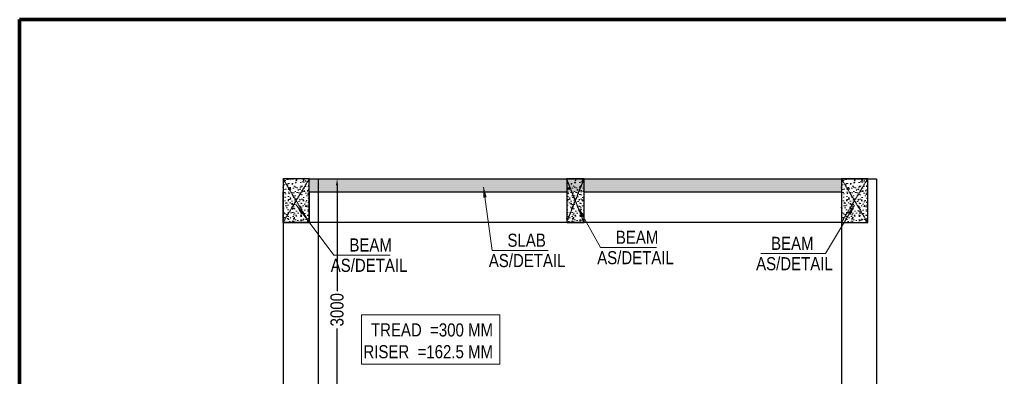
# Model space of a CAD drawing. Header units: inches. Extents: x -82712 to 364260, y -240815 to -94944.
# Drawn here: x 64403 to 75632, y -125443 to -121341 of the extents above; entities that cross this region are included whole.
import ezdxf

# ---------------------------------------------------------------- set-up
doc = ezdxf.new("R2010")
doc.units = ezdxf.units.IN
doc.header["$MEASUREMENT"] = 0
doc.linetypes.add('HIDDEN', pattern=[0.375, 0.25, -0.125])
doc.linetypes.add('{ Leader Line}', pattern=[0])
doc.layers.get('Defpoints').update_dxf_attribs({"color": 8})
for name, color, linetype, lineweight in [('beam', 160, 'Continuous', 25), ('DIM - TANK', 94, '{ Leader Line}', 13), ('GSC_PCC', 11, 'Continuous', 13), ('SLAB', 54, 'Continuous', 25), ('Stairs', 193, 'Continuous', 15), ('text', 7, 'Continuous', 25)]:
    doc.layers.add(name, color=color, linetype=linetype, lineweight=lineweight)
doc.layers.add('COL', color=6, linetype='Continuous')
doc.layers.add('TITLE', color=7, linetype='Continuous')
doc.styles.add('ARIAL NARROW', font='ARIALN.TTF')
doc.dimstyles.new('ISO-10', dxfattribs={"dimtxt": 125, "dimasz": 100, "dimexe": 30, "dimexo": 60, "dimgap": 30, "dimtad": 0, "dimdec": 0, "dimzin": 0, "dimdsep": 46, "dimtxsty": 'ARIAL NARROW', "dimcen": 0.09, "dimadec": 0, "dimazin": 0, "dimtfac": 1, "dimtdec": 0, "dimtofl": 0, "dimtmove": 0, "dimatfit": 3, "dimfxl": 1, "dimtolj": 1, "dimtzin": 0, "dimlwe": 13, "dimarcsym": 0})

# ---------------------------------------------------------------- blocks, each defined once
blk = doc.blocks.new('*D650')
at = {"layer": 'Defpoints', "color": 0, "ltscale": 200, "transparency": 16777216}
for p in [(67987, -123167), (68041, -123167), (67723, -126167)]:
    blk.add_point(p, dxfattribs=at)
at = {"layer": 'DIM - TANK', "color": 0, "lineweight": -2, "ltscale": 200, "transparency": 16777216}
for p, q in [((67997, -123167), (68141, -123167)), ((68041, -123242), (68041, -124453)), ((68041, -126092), (68041, -124880)), ((67733, -126167), (68141, -126167))]:
    blk.add_line(p, q, dxfattribs=at)
at = {"layer": 'DIM - TANK', "color": 0, "ltscale": 200, "transparency": 16777216}
for points in [[(68028, -123242), (68053, -123242), (68041, -123167)], [(68028, -126092), (68053, -126092), (68041, -126167)]]:
    blk.add_solid(points, dxfattribs=at)
at = {"layer": 'DIM - TANK', "color": 0, "ltscale": 200, "transparency": 16777216, "insert": (68041, -124667), "char_height": 150, "attachment_point": 5, "rotation": 90, "style": 'ARIAL NARROW'}
blk.add_mtext('\\A1;3000', dxfattribs=at)

msp = doc.modelspace()

# ---------------------------------------------------------------- hatches: boundary and pattern name
at = {"layer": 'GSC_PCC'}
h = msp.add_hatch(dxfattribs=at)
h.set_pattern_fill('AR-CONC', color=256, scale=15, style=0)
h.set_pattern_definition([(50, (121884.36, -161127.15), (107.58903, -9.41282), [11.25, -123.75]), (355, (121884.36, -161127.15), (-20.8127, 112.82882), [9, -99]), (100.4514, (121893.32, -161127.94), (86.7764, 103.41593), [9.56103, -105.17132]), (46.1842, (121884.36, -161097.15), (160.08616, -24.82785), [16.875, -185.625]), (96.6356, (121897.7, -161099.22), (140.1994, 146.11768), [14.34154, -157.75695]), (351.1842, (121884.36, -161097.15), (140.1993, 146.1178), [13.5, -148.5]), (21, (121899.36, -161104.65), (89.53606, -60.39283), [11.25, -123.75]), (326, (121899.36, -161104.65), (36.4973, 108.7725), [9, -99]), (71.4514, (121906.82, -161109.68), (126.0334, 48.37957), [9.56103, -105.17132]), (37.5, (121884.357, -161127.15), (1.823978, 49.934078), [0, -97.8, 0, -100.5, 0, -99.375]), (7.5, (121884.357, -161127.15), (39.46043, 59.161757), [0, -57.3, 0, -95.55, 0, -37.875]), (327.5, (121850.907, -161127.15), (80.073365, -3.38323), [0, -37.5, 0, -117, 0, -155.25]), (317.5, (121835.91, -161127.15), (87.477925, 15.01575), [0, -48.75, 0, -77.7, 0, -110.25])])
h.paths.add_polyline_path([(67422.8512, -123166.6594), (67722.8512, -123166.6594), (67722.8512, -123666.6594), (67422.8512, -123666.6594)])
h = msp.add_hatch(dxfattribs=at)
h.set_pattern_fill('AR-CONC', color=256, scale=15, style=0)
h.set_pattern_definition([(50, (111984.36, -161127.15), (107.58903, -9.41282), [11.25, -123.75]), (355, (111984.36, -161127.15), (-20.8127, 112.82882), [9, -99]), (100.4514, (111993.32, -161127.94), (86.7764, 103.41593), [9.56103, -105.17132]), (46.1842, (111984.36, -161097.15), (160.08616, -24.82785), [16.875, -185.625]), (96.6356, (111997.7, -161099.22), (140.1994, 146.1177), [14.34154, -157.75695]), (351.1842, (111984.36, -161097.15), (140.1993, 146.1178), [13.5, -148.5]), (21, (111999.36, -161104.65), (89.53606, -60.39283), [11.25, -123.75]), (326, (111999.36, -161104.65), (36.4973, 108.7725), [9, -99]), (71.4514, (112006.82, -161109.68), (126.0334, 48.37957), [9.56103, -105.17132]), (37.5, (111984.357, -161127.15), (1.823978, 49.934078), [0, -97.8, 0, -100.5, 0, -99.375]), (7.5, (111984.357, -161127.15), (39.46043, 59.161757), [0, -57.3, 0, -95.55, 0, -37.875]), (327.5, (111950.907, -161127.15), (80.073365, -3.38323), [0, -37.5, 0, -117, 0, -155.25]), (317.5, (111935.91, -161127.15), (87.477925, 15.01575), [0, -48.75, 0, -77.7, 0, -110.25])])
h.paths.add_polyline_path([(67722.8512, -123166.6594), (67722.8512, -123316.6594), (73822.8512, -123316.6594), (73822.8512, -123166.6594)])
h = msp.add_hatch(dxfattribs=at)
h.set_pattern_fill('AR-CONC', color=256, scale=15, style=0)
h.set_pattern_definition([(50, (125084.36, -161127.15), (107.58903, -9.41282), [11.25, -123.75]), (355, (125084.36, -161127.15), (-20.8127, 112.82882), [9, -99]), (100.4514, (125093.32, -161127.94), (86.7764, 103.41593), [9.56103, -105.17132]), (46.1842, (125084.36, -161097.15), (160.08616, -24.82785), [16.875, -185.625]), (96.6356, (125097.7, -161099.22), (140.1994, 146.11768), [14.34154, -157.75695]), (351.1842, (125084.36, -161097.15), (140.1993, 146.1178), [13.5, -148.5]), (21, (125099.36, -161104.65), (89.53606, -60.39283), [11.25, -123.75]), (326, (125099.36, -161104.65), (36.4973, 108.7725), [9, -99]), (71.4514, (125106.82, -161109.68), (126.0334, 48.37957), [9.56103, -105.17132]), (37.5, (125084.357, -161127.15), (1.823978, 49.934078), [0, -97.8, 0, -100.5, 0, -99.375]), (7.5, (125084.357, -161127.15), (39.46043, 59.161757), [0, -57.3, 0, -95.55, 0, -37.875]), (327.5, (125050.907, -161127.15), (80.073365, -3.38323), [0, -37.5, 0, -117, 0, -155.25]), (317.5, (125035.91, -161127.15), (87.477925, 15.01575), [0, -48.75, 0, -77.7, 0, -110.25])])
h.paths.add_polyline_path([(70672.8512, -123166.6594), (70872.8512, -123166.6594), (70872.8512, -123666.6594), (70672.8512, -123666.6594)])
h = msp.add_hatch(dxfattribs=at)
h.set_pattern_fill('AR-CONC', color=256, scale=15, style=0)
h.set_pattern_definition([(50, (128284.36, -161127.15), (107.58903, -9.41282), [11.25, -123.75]), (355, (128284.36, -161127.15), (-20.8127, 112.82882), [9, -99]), (100.4514, (128293.32, -161127.94), (86.7764, 103.41593), [9.56103, -105.17132]), (46.1842, (128284.36, -161097.15), (160.08616, -24.82785), [16.875, -185.625]), (96.6356, (128297.7, -161099.22), (140.1994, 146.11768), [14.34154, -157.75695]), (351.1842, (128284.36, -161097.15), (140.1993, 146.1178), [13.5, -148.5]), (21, (128299.36, -161104.65), (89.53606, -60.39283), [11.25, -123.75]), (326, (128299.36, -161104.65), (36.4973, 108.7725), [9, -99]), (71.4514, (128306.82, -161109.68), (126.0334, 48.37957), [9.56103, -105.17132]), (37.5, (128284.357, -161127.15), (1.823978, 49.934078), [0, -97.8, 0, -100.5, 0, -99.375]), (7.5, (128284.357, -161127.15), (39.46043, 59.161757), [0, -57.3, 0, -95.55, 0, -37.875]), (327.5, (128250.907, -161127.15), (80.073365, -3.38323), [0, -37.5, 0, -117, 0, -155.25]), (317.5, (128235.91, -161127.15), (87.477925, 15.01575), [0, -48.75, 0, -77.7, 0, -110.25])])
h.paths.add_polyline_path([(73822.8512, -123166.6594), (74122.8512, -123166.6594), (74122.8512, -123666.6594), (73822.8512, -123666.6594)])

# ---------------------------------------------------------------- linework, layer by layer
at = {"layer": 'beam', "linetype": 'HIDDEN', "ltscale": 0.2}
for p, q in [((67422.8512, -123666.6594), (67722.8512, -123166.6594)), ((67722.8512, -123666.6594), (67422.8512, -123166.6594)), ((67422.8512, -123666.6594), (67722.8512, -123166.6594)), ((67722.8512, -123666.6594), (67422.8512, -123166.6594)), ((67722.8512, -123666.6594), (67422.8512, -123166.6594)), ((67422.8512, -123666.6594), (67722.8512, -123166.6594)), ((70672.8512, -123666.6594), (70872.8512, -123166.6594)), ((70872.8512, -123666.6594), (70672.8512, -123166.6594)), ((70672.8512, -123666.6594), (70872.8512, -123166.6594)), ((70872.8512, -123666.6594), (70672.8512, -123166.6594)), ((73822.8512, -123666.6594), (74122.8512, -123166.6594)), ((74122.8512, -123666.6594), (73822.8512, -123166.6594)), ((73822.8512, -123666.6594), (74122.8512, -123166.6594)), ((74122.8512, -123666.6594), (73822.8512, -123166.6594))]:
    msp.add_line(p, q, dxfattribs=at)
at = {"layer": 'beam'}
for points in [[(67422.8512, -123666.6594), (67722.8512, -123666.6594), (67722.8512, -123166.6594), (67422.8512, -123166.6594)], [(70672.8512, -123666.6594), (70872.8512, -123666.6594), (70872.8512, -123166.6594), (70672.8512, -123166.6594)], [(73822.8512, -123666.6594), (74122.8512, -123666.6594), (74122.8512, -123166.6594), (73822.8512, -123166.6594)]]:
    msp.add_lwpolyline(points, close=True, dxfattribs=at)
for points in [[(70672.8512, -123316.6594), (70672.8512, -123666.6594), (70872.8512, -123666.6594), (70872.8512, -123166.6594), (70672.8512, -123166.6594)], [(73822.8512, -123316.6594), (73822.8512, -123666.6594), (74122.8512, -123666.6594), (74122.8512, -123166.6594), (73822.8512, -123166.6594)], [(67422.8512, -123316.6594), (67422.8512, -123666.6594), (67722.8512, -123666.6594), (67722.8512, -123316.6594)], [(67722.8512, -123316.6594), (67722.8512, -123666.6594), (67422.8512, -123666.6594), (67422.8512, -123316.6594)]]:
    msp.add_lwpolyline(points, dxfattribs=at)
at = {"layer": 'COL', "color": 22}
for p, q in [((67422.8512, -123166.6594), (67422.8512, -129666.6594)), ((67822.8512, -123166.6594), (67822.8512, -127016.6594)), ((73822.8512, -123166.6594), (73822.8512, -129666.6594)), ((74222.8512, -123166.6594), (74222.8512, -129666.6594))]:
    msp.add_line(p, q, dxfattribs=at)
at = {"layer": 'SLAB'}
for p, q in [((67722.8512, -123166.6594), (74122.8512, -123166.6594)), ((67722.8512, -123166.6594), (74222.8512, -123166.6594)), ((67722.8512, -123316.6594), (70672.8512, -123316.6594)), ((67722.8512, -123316.6594), (70672.8512, -123316.6594)), ((70872.8512, -123316.6594), (73822.8512, -123316.6594)), ((70872.8512, -123316.6594), (73822.8512, -123316.6594))]:
    msp.add_line(p, q, dxfattribs=at)
msp.add_lwpolyline([(73822.8512, -123666.6594), (67722.8512, -123666.6594)], dxfattribs=at)
at = {"layer": 'Stairs'}
msp.add_lwpolyline([(69905.4388, -124726.2548), (68320.8386, -124726.2548), (68320.8386, -125289.1314), (69905.4388, -125289.1314)], close=True, dxfattribs=at)
at = {"layer": 'TITLE', "color": 125, "lineweight": 100}
msp.add_lwpolyline([(64402.577, -121340.6534), (64402.577, -152446.1828), (108442.5605, -152446.1828), (108442.5605, -121340.6534)], close=True, dxfattribs=at)
msp.add_lwpolyline([(64402.577, -121340.6534), (64402.577, -152446.1828), (108442.5605, -152446.1828), (108442.5605, -121340.6534)], close=True, dxfattribs=at)

# ---------------------------------------------------------------- texts
at = {"layer": 'DIM - TANK', "lineweight": -3, "style": 'ARIAL NARROW'}
for s, p in [('BEAM ', (68182.165, -123999.2524)), ('SLAB', (69994.1499, -123944.8259)), ('BEAM ', (71236.165, -123911.2524)), ('BEAM ', (73014.8048, -123980.7524)), ('AS/DETAIL', (67968.322, -124232.6174)), ('AS/DETAIL', (69780.3069, -124178.191)), ('AS/DETAIL', (71022.322, -124144.6174)), ('AS/DETAIL', (72843.5182, -124214.1174))]:
    msp.add_text(s, height=150, dxfattribs=at).set_placement(p)
at = {"layer": 'text', "ltscale": 20, "insert": (69828.2534, -124822.9791), "char_height": 150, "width": 2225.861094, "attachment_point": 3, "style": 'ARIAL NARROW'}
msp.add_mtext('TREAD  =300 MM \\P RISER  =162.5 MM        ', dxfattribs=at)

# ---------------------------------------------------------------- dimensions: what is measured, and where the dimension line sits
at = {"layer": 'DIM - TANK', "ltscale": 200}
dim = msp.add_linear_dim(base=(68040.5526, -123166.6594), p1=(67722.8512, -126166.6594), p2=(67986.7019, -123166.6594), angle=90, dimstyle='ISO-10', override={"dimtxt": 150, "dimasz": 75, "dimexe": 100, "dimexo": 10, "dimdle": 100, "dimtmove": 2, "dimlwe": 65534}, dxfattribs=at)
dim.commit()
dim.dimension.update_dxf_attribs({"geometry": '*D650', "text_midpoint": (68040.5526, -124666.6594)})

# ---------------------------------------------------------------- leaders
at = {"layer": 'DIM - TANK'}
for points in [[(69719.831, -123259.8581), (69817.4649, -123986.7324), (70459.8384, -123986.7324)], [(67572.6127, -123464.1274), (68005.48, -124041.1588), (68647.8535, -124041.1588)], [(70803.6788, -123493.7285), (71059.48, -123953.1588), (71701.8535, -123953.1588)], [(73972.8512, -123466.6594), (73640.2224, -124022.6588), (72897.8489, -124022.6588)]]:
    msp.add_leader(points, dimstyle='ISO-10', override={"dimasz": 120, "dimlwd": 13}, dxfattribs=at)

doc.saveas('drawing.dxf')
